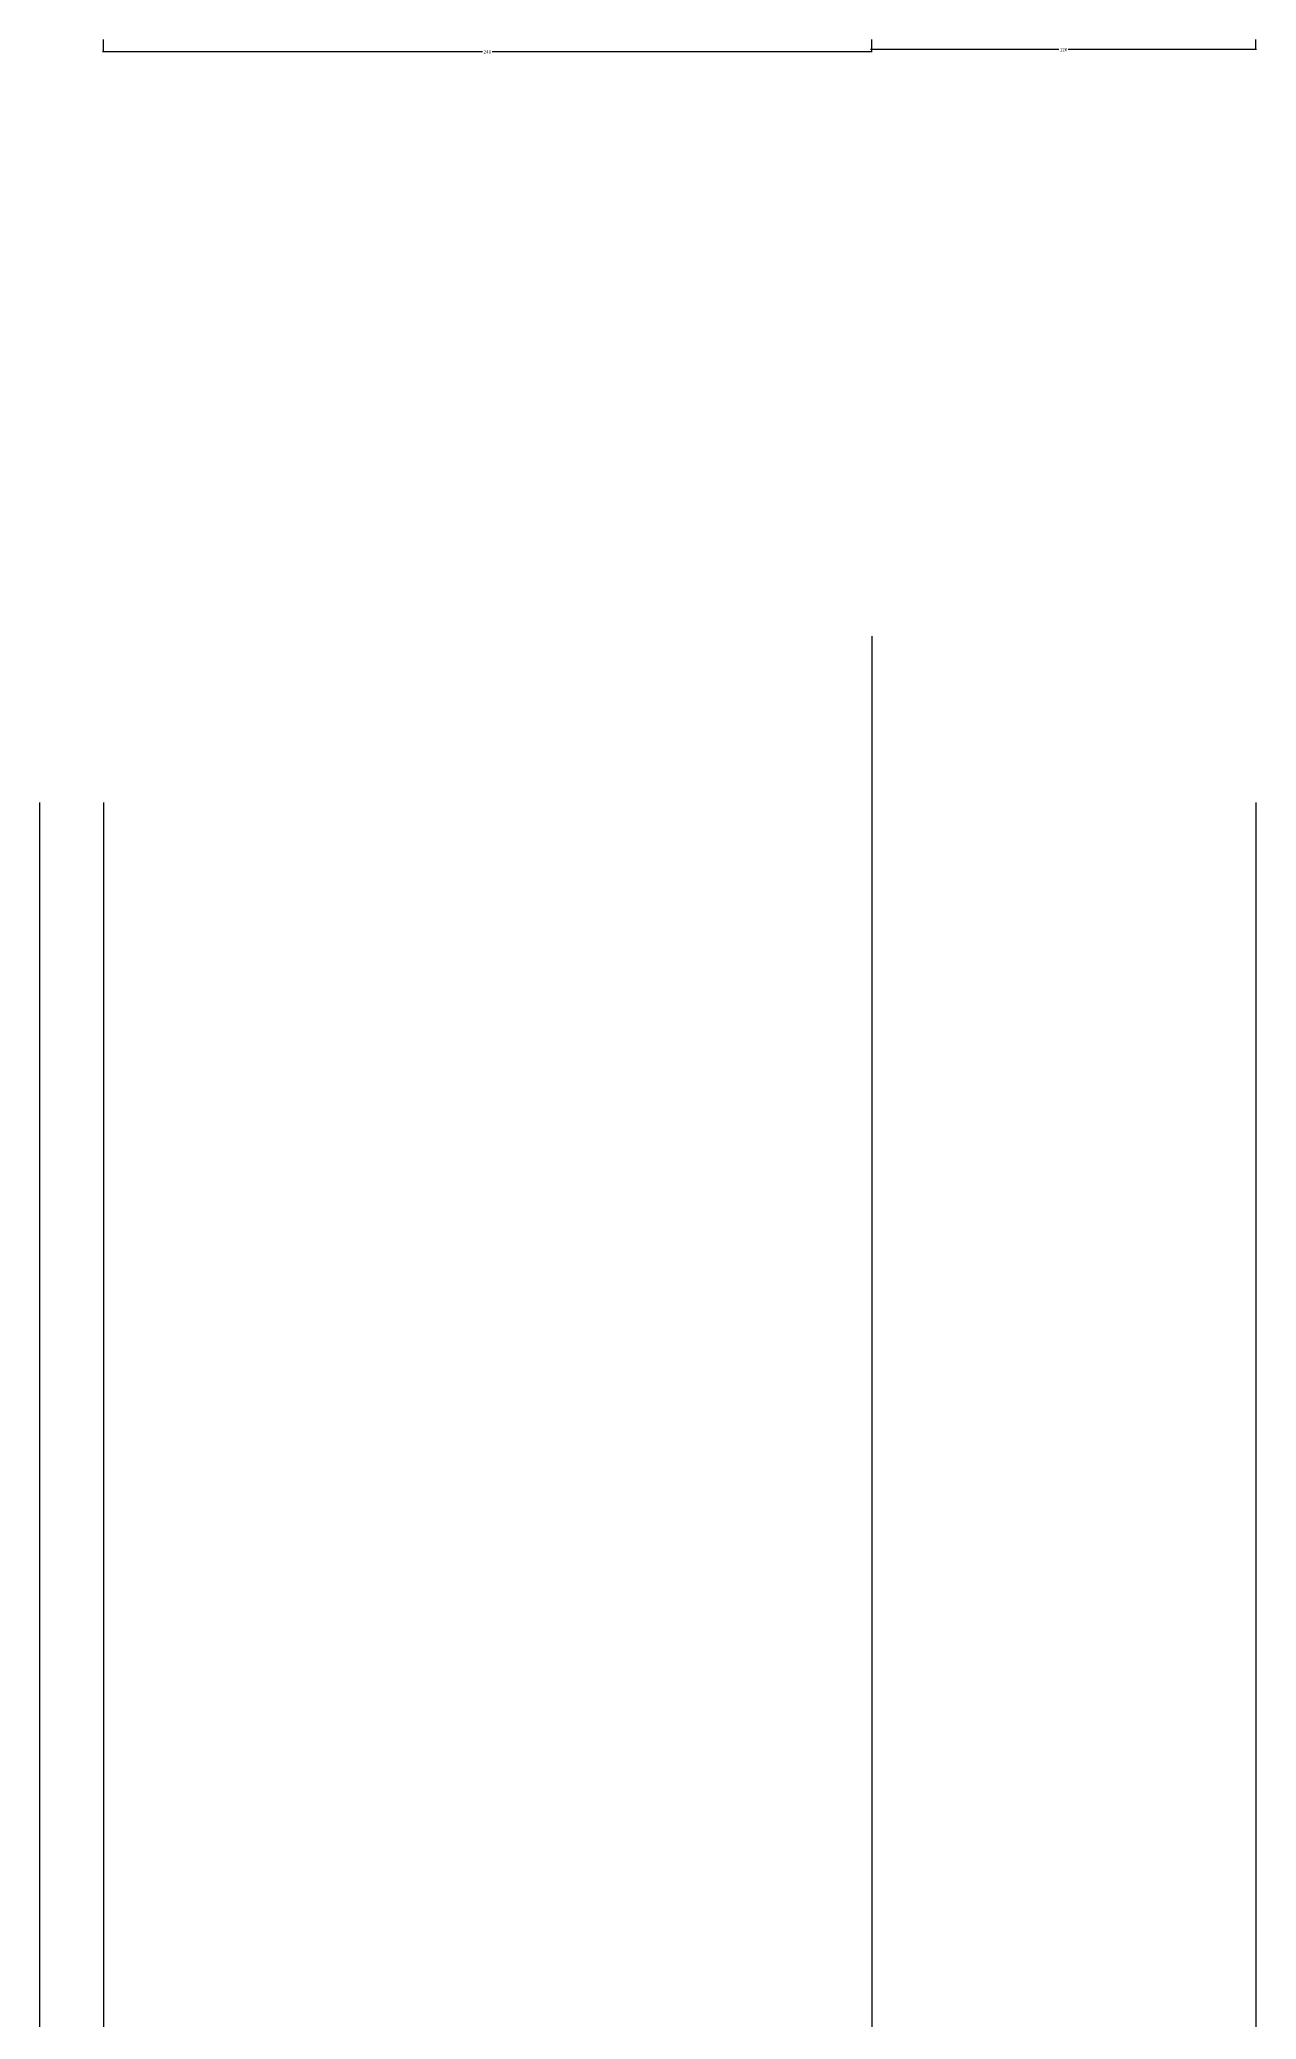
# Model space of a CAD drawing. Header units: metres. Extents: x 6758 to 8857, y -1174 to 2691.
# Drawn here: x 7178 to 7558, y 2073 to 2691 of the extents above; entities that cross this region are included whole.
import ezdxf

# ---------------------------------------------------------------- set-up
doc = ezdxf.new("R2010")
doc.units = ezdxf.units.M
for name, color, linetype in [('DOTE', 1, 'Continuous'), ('PUB_DIM', 3, 'Continuous'), ('S_SURFACE', 6, 'Continuous'), ('WALL', 255, 'Continuous')]:
    doc.layers.add(name, color=color, linetype=linetype)
doc.dimstyles.get("Standard").update_dxf_attribs({"dimtxt": 2.5, "dimasz": 2.5, "dimexe": 1.25, "dimexo": 0.625, "dimtad": 1, "dimcen": 2.5, "dimazin": 3, "dimtfac": 1, "dimtmove": 0, "dimatfit": 3})

# ---------------------------------------------------------------- blocks, each defined once
blk = doc.blocks.new('*D11')
for p, q in [((7198.16, 2691.36), (7198.16, 2687.49)), ((7438.16, 2691.36), (7438.16, 2687.49)), ((7316.66, 2687.49), (7197.91, 2687.49)), ((7438.41, 2687.49), (7319.66, 2687.49))]:
    blk.add_line(p, q)
at = {"layer": 'Defpoints'}
for p in [(7198.16, 2691.36), (7438.16, 2691.36), (7438.16, 2687.49)]:
    blk.add_point(p, dxfattribs=at)
at = {"layer": 'PUB_DIM', "insert": (7318.16, 2687.49), "char_height": 1, "attachment_point": 5}
blk.add_mtext('240', dxfattribs=at)
blk = doc.blocks.new('*D12')
for p, q in [((7438.16, 2691.36), (7438.16, 2688.22)), ((7558.16, 2691.36), (7558.16, 2688.22)), ((7496.66, 2688.22), (7437.91, 2688.22)), ((7558.41, 2688.22), (7499.66, 2688.22))]:
    blk.add_line(p, q)
at = {"layer": 'Defpoints'}
for p in [(7438.16, 2691.36), (7558.16, 2691.36), (7558.16, 2688.22)]:
    blk.add_point(p, dxfattribs=at)
at = {"layer": 'PUB_DIM', "insert": (7498.16, 2688.22), "char_height": 1, "attachment_point": 5}
blk.add_mtext('120', dxfattribs=at)

msp = doc.modelspace()

# ---------------------------------------------------------------- linework, layer by layer
at = {"layer": 'DOTE'}
msp.add_line((7438.29, 2504.99), (7438.29, -1173.65), dxfattribs=at)
at = {"layer": 'S_SURFACE'}
msp.add_line((7178.29, 2452.93), (7178.29, 1537.88), dxfattribs=at)
at = {"layer": 'WALL'}
for p, q in [((7198.29, 2452.93), (7198.29, 1517.88)), ((7558.29, 2057.88), (7558.29, 2452.93))]:
    msp.add_line(p, q, dxfattribs=at)

# ---------------------------------------------------------------- dimensions: what is measured, and where the dimension line sits
at = {"layer": 'PUB_DIM'}
for base, p1, p2, picture, middle in [((7438.16, 2687.49), (7438.16, 2691.36), (7198.16, 2691.36), '*D11', (7318.16, 2687.49)), ((7558.16, 2688.22), (7558.16, 2691.36), (7438.16, 2691.36), '*D12', (7498.16, 2688.22))]:
    dim = msp.add_linear_dim(base=base, p1=p1, p2=p2, dimstyle='Standard', dxfattribs=at)
    dim.commit()
    dim.dimension.update_dxf_attribs({"geometry": picture, "text_midpoint": middle})

doc.saveas('drawing.dxf')
